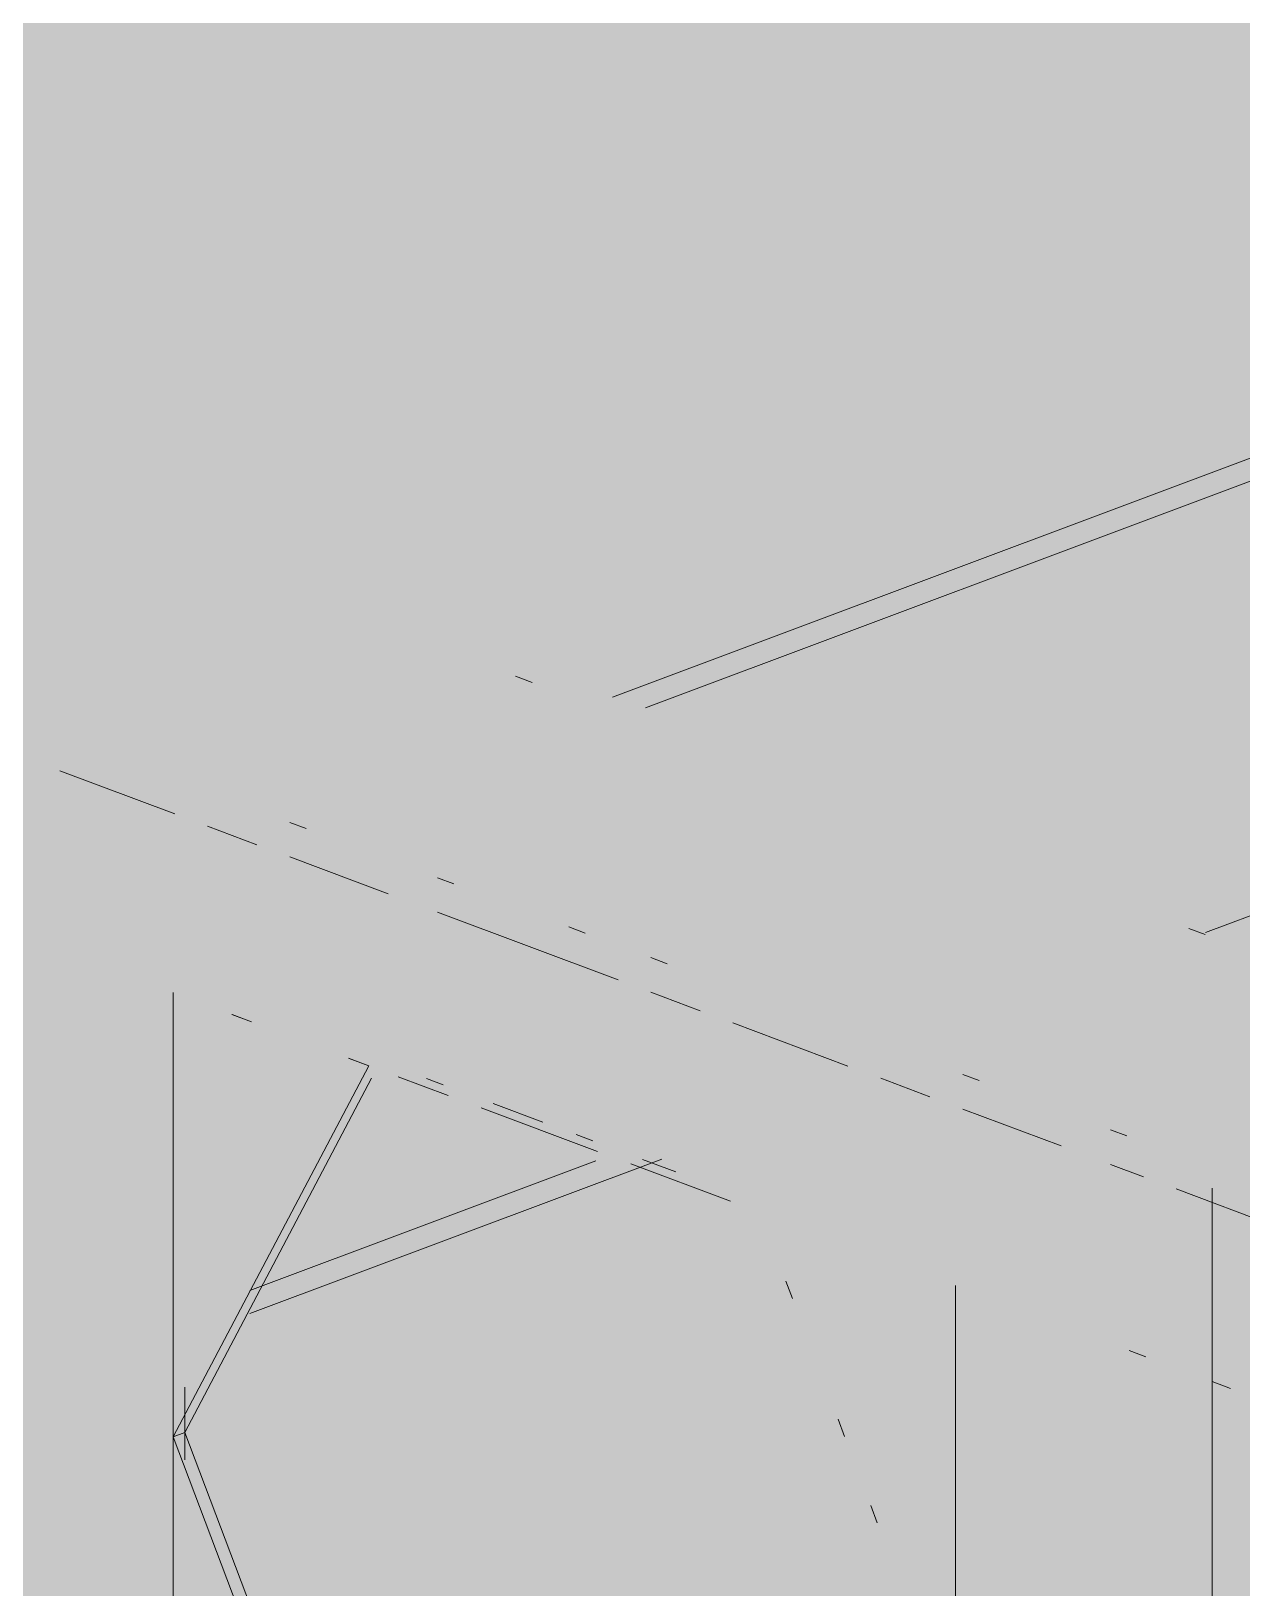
# Paper-space layout '03 3D Building and Roof' of a CAD drawing. Header units: millimetres. Extents: x 5 to 415, y 5 to 292.
# Drawn here: x 173.96 to 178.55, y 95.86 to 101.76 of the extents above; entities that cross this region are included whole.
import ezdxf

# ---------------------------------------------------------------- set-up
doc = ezdxf.new("R2010")
doc.units = ezdxf.units.MM
doc.layers.add('EXISTING', color=7, linetype='Continuous')
doc.layers.add('IMAGES', color=7, linetype='Continuous')

# ---------------------------------------------------------------- blocks, each defined once
blk = doc.blocks.new('SHEET_03')
at = {"layer": 'EXISTING', "color": 250, "lineweight": 9}
for p, q in [((176.29, 99.197), (184.1522, 102.1422)), ((176.1652, 99.2377), (183.9026, 102.1361)), ((178.4115, 98.3456), (186.2737, 101.2908)), ((175.8608, 99.2932), (175.7986, 99.3165)), ((174.5077, 98.795), (174.0725, 98.958)), ((174.8186, 98.6785), (174.6321, 98.7484)), ((174.943, 98.7631), (175.0052, 98.7398)), ((175.3161, 98.4922), (174.943, 98.632)), ((175.5026, 98.5534), (175.5648, 98.5301)), ((176.1865, 98.1661), (175.5026, 98.4223)), ((176, 98.3671), (176.0622, 98.3438)), ((178.4101, 98.3382), (178.3479, 98.3615)), ((176.3109, 98.2506), (176.3731, 98.2273)), ((174.502, 94.7517), (174.502, 98.1184)), ((174.502, 98.1184), (174.502, 96.4351)), ((176.4974, 98.0496), (176.3109, 98.1195)), ((174.7983, 98.0075), (174.7242, 98.0352)), ((174.7252, 98.0349), (174.7881, 98.0113)), ((177.057, 97.84), (176.6218, 98.0031)), ((174.502, 96.4351), (175.2427, 97.841)), ((175.1655, 97.8699), (175.2284, 97.8463)), ((175.2427, 97.841), (175.1686, 97.8687)), ((175.2534, 97.7937), (174.5464, 96.4517)), ((175.3542, 97.7992), (175.543, 97.7285)), ((175.5245, 97.7687), (175.4616, 97.7923)), ((177.3679, 97.7236), (177.1814, 97.7934)), ((177.4923, 97.8081), (177.5545, 97.7848)), ((175.6688, 97.6814), (176.1091, 97.5164)), ((175.9019, 97.6273), (175.7132, 97.698)), ((177.8653, 97.5372), (177.4923, 97.677)), ((176.0907, 97.5566), (176.0278, 97.5802)), ((178.0519, 97.5985), (178.1141, 97.5752)), ((174.7925, 96.9025), (176.3524, 97.4868)), ((176.4052, 97.4388), (176.2794, 97.4859)), ((174.7925, 96.9899), (176.1028, 97.4808)), ((176.235, 97.4693), (176.6124, 97.3279)), ((178.1762, 97.4208), (178.0519, 97.4673)), ((178.7358, 97.2111), (178.3006, 97.3742)), ((178.4368, 97.3772), (178.4368, 96.6445)), ((176.8227, 97.0246), (176.8474, 96.9593)), ((177.4646, 97.0086), (177.4646, 96.3902)), ((177.4646, 96.9385), (177.4646, 97.0086)), ((177.4646, 96.7281), (177.4646, 96.7982)), ((178.1222, 96.7623), (178.1851, 96.7387)), ((174.5464, 96.6235), (174.5464, 96.3487)), ((178.5062, 96.6184), (178.4368, 96.6445)), ((178.4368, 96.6445), (178.4368, 93.2777)), ((174.5464, 96.4517), (174.5464, 96.592)), ((177.4646, 95.3252), (177.4646, 96.5878)), ((177.0202, 96.5017), (177.0449, 96.4364)), ((174.502, 96.4351), (174.5464, 96.4517)), ((174.502, 96.4351), (174.502, 94.7517)), ((175.2427, 94.4742), (174.502, 96.4351)), ((174.5464, 96.3816), (174.5464, 96.4517)), ((174.5464, 96.4517), (175.2624, 94.5562)), ((177.4646, 96.2528), (177.4646, 96.1841)), ((177.1437, 96.1749), (177.1684, 96.1096)), ((177.4646, 96.0467), (177.4646, 95.978))]:
    blk.add_line(p, q, dxfattribs=at)
at = {"layer": 'IMAGES', "color": 7}
for points in [[(170.038, 101.7143), (179.9771, 101.7143), (170.038, 101.8857), (179.9771, 101.8857)], [(170.3808, 101.5429), (179.6344, 101.5429), (170.3808, 101.7143), (179.6344, 101.7143)], [(170.8949, 101.3714), (179.1203, 101.3714), (170.8949, 101.5429), (179.1203, 101.5429)], [(171.4089, 101.2), (178.6062, 101.2), (171.4089, 101.3714), (178.6062, 101.3714)], [(171.7517, 101.0286), (178.2635, 101.0286), (171.7517, 101.2), (178.2635, 101.2)], [(178.2635, 101.0286), (178.6062, 101.0286), (178.2635, 101.2), (178.6062, 101.2)], [(172.2658, 100.8571), (177.7494, 100.8571), (172.2658, 101.0286), (177.7494, 101.0286)], [(177.7494, 100.8571), (178.2635, 100.8571), (177.7494, 101.0286), (178.2635, 101.0286)], [(178.2635, 100.8571), (178.6062, 100.8571), (178.2635, 101.0286), (178.6062, 101.0286)], [(172.7798, 100.6857), (177.2353, 100.6857), (172.7798, 100.8571), (177.2353, 100.8571)], [(177.2353, 100.6857), (177.4066, 100.6857), (177.2353, 100.8571), (177.4066, 100.8571)], [(177.4066, 100.6857), (177.7494, 100.6857), (177.4066, 100.8571), (177.7494, 100.8571)], [(177.7494, 100.6857), (178.0921, 100.6857), (177.7494, 100.8571), (178.0921, 100.8571)], [(178.0921, 100.6857), (178.2635, 100.6857), (178.0921, 100.8571), (178.2635, 100.8571)], [(178.2635, 100.6857), (178.4348, 100.6857), (178.2635, 100.8571), (178.4348, 100.8571)], [(178.4348, 100.6857), (178.6062, 100.6857), (178.4348, 100.8571), (178.6062, 100.8571)], [(173.1226, 100.5143), (176.8926, 100.5143), (173.1226, 100.6857), (176.8926, 100.6857)], [(176.8926, 100.5143), (177.2353, 100.5143), (176.8926, 100.6857), (177.2353, 100.6857)], [(177.2353, 100.5143), (177.4066, 100.5143), (177.2353, 100.6857), (177.4066, 100.6857)], [(177.4066, 100.5143), (177.578, 100.5143), (177.4066, 100.6857), (177.578, 100.6857)], [(177.578, 100.5143), (177.7494, 100.5143), (177.578, 100.6857), (177.7494, 100.6857)], [(177.7494, 100.5143), (177.9207, 100.5143), (177.7494, 100.6857), (177.9207, 100.6857)], [(177.9207, 100.5143), (178.0921, 100.5143), (177.9207, 100.6857), (178.0921, 100.6857)], [(178.0921, 100.5143), (178.2635, 100.5143), (178.0921, 100.6857), (178.2635, 100.6857)], [(178.2635, 100.5143), (179.1203, 100.5143), (178.2635, 100.6857), (179.1203, 100.6857)], [(173.6367, 100.3429), (176.3785, 100.3429), (173.6367, 100.5143), (176.3785, 100.5143)], [(176.3785, 100.3429), (176.5498, 100.3429), (176.3785, 100.5143), (176.5498, 100.5143)], [(176.5498, 100.3429), (176.8926, 100.3429), (176.5498, 100.5143), (176.8926, 100.5143)], [(176.8926, 100.3429), (177.0639, 100.3429), (176.8926, 100.5143), (177.0639, 100.5143)], [(177.0639, 100.3429), (177.2353, 100.3429), (177.0639, 100.5143), (177.2353, 100.5143)], [(177.2353, 100.3429), (177.4066, 100.3429), (177.2353, 100.5143), (177.4066, 100.5143)], [(177.4066, 100.3429), (177.578, 100.3429), (177.4066, 100.5143), (177.578, 100.5143)], [(177.578, 100.3429), (177.7494, 100.3429), (177.578, 100.5143), (177.7494, 100.5143)], [(177.7494, 100.3429), (178.6062, 100.3429), (177.7494, 100.5143), (178.6062, 100.5143)], [(173.6367, 100.1714), (173.9794, 100.1714), (173.6367, 100.3429), (173.9794, 100.3429)], [(173.9794, 100.1714), (176.0357, 100.1714), (173.9794, 100.3429), (176.0357, 100.3429)], [(176.0357, 100.1714), (176.3785, 100.1714), (176.0357, 100.3429), (176.3785, 100.3429)], [(176.3785, 100.1714), (176.5498, 100.1714), (176.3785, 100.3429), (176.5498, 100.3429)], [(176.5498, 100.1714), (176.7212, 100.1714), (176.5498, 100.3429), (176.7212, 100.3429)], [(176.7212, 100.1714), (176.8926, 100.1714), (176.7212, 100.3429), (176.8926, 100.3429)], [(176.8926, 100.1714), (177.0639, 100.1714), (176.8926, 100.3429), (177.0639, 100.3429)], [(177.0639, 100.1714), (177.2353, 100.1714), (177.0639, 100.3429), (177.2353, 100.3429)], [(177.2353, 100.1714), (177.4066, 100.1714), (177.2353, 100.3429), (177.4066, 100.3429)], [(177.4066, 100.1714), (178.2635, 100.1714), (177.4066, 100.3429), (178.2635, 100.3429)], [(178.2635, 100.1714), (178.4348, 100.1714), (178.2635, 100.3429), (178.4348, 100.3429)], [(178.4348, 100.1714), (178.6062, 100.1714), (178.4348, 100.3429), (178.6062, 100.3429)], [(173.808, 100), (173.9794, 100), (173.808, 100.1714), (173.9794, 100.1714)], [(173.9794, 100), (174.4935, 100), (173.9794, 100.1714), (174.4935, 100.1714)], [(174.4935, 100), (175.5217, 100), (174.4935, 100.1714), (175.5217, 100.1714)], [(175.5217, 100), (176.0357, 100), (175.5217, 100.1714), (176.0357, 100.1714)], [(176.0357, 100), (176.3785, 100), (176.0357, 100.1714), (176.3785, 100.1714)], [(176.3785, 100), (176.5498, 100), (176.3785, 100.1714), (176.5498, 100.1714)], [(176.5498, 100), (176.7212, 100), (176.5498, 100.1714), (176.7212, 100.1714)], [(176.7212, 100), (176.8926, 100), (176.7212, 100.1714), (176.8926, 100.1714)], [(176.8926, 100), (177.0639, 100), (176.8926, 100.1714), (177.0639, 100.1714)], [(177.0639, 100), (177.7494, 100), (177.0639, 100.1714), (177.7494, 100.1714)], [(177.7494, 100), (178.2635, 100), (177.7494, 100.1714), (178.2635, 100.1714)], [(178.2635, 100), (178.4348, 100), (178.2635, 100.1714), (178.4348, 100.1714)], [(178.4348, 100), (178.6062, 100), (178.4348, 100.1714), (178.6062, 100.1714)], [(173.808, 99.8286), (173.9794, 99.8286), (173.808, 100), (173.9794, 100)], [(173.9794, 99.8286), (174.1508, 99.8286), (173.9794, 100), (174.1508, 100)], [(174.1508, 99.8286), (174.3221, 99.8286), (174.1508, 100), (174.3221, 100)], [(174.3221, 99.8286), (174.4935, 99.8286), (174.3221, 100), (174.4935, 100)], [(174.4935, 99.8286), (174.8362, 99.8286), (174.4935, 100), (174.8362, 100)], [(174.8362, 99.8286), (175.1789, 99.8286), (174.8362, 100), (175.1789, 100)], [(175.1789, 99.8286), (175.5217, 99.8286), (175.1789, 100), (175.5217, 100)], [(175.5217, 99.8286), (175.693, 99.8286), (175.5217, 100), (175.693, 100)], [(175.693, 99.8286), (176.0357, 99.8286), (175.693, 100), (176.0357, 100)], [(176.0357, 99.8286), (176.3785, 99.8286), (176.0357, 100), (176.3785, 100)], [(176.3785, 99.8286), (176.5498, 99.8286), (176.3785, 100), (176.5498, 100)], [(176.5498, 99.8286), (177.4066, 99.8286), (176.5498, 100), (177.4066, 100)], [(177.4066, 99.8286), (177.578, 99.8286), (177.4066, 100), (177.578, 100)], [(177.578, 99.8286), (177.7494, 99.8286), (177.578, 100), (177.7494, 100)], [(177.7494, 99.8286), (177.9207, 99.8286), (177.7494, 100), (177.9207, 100)], [(177.9207, 99.8286), (178.0921, 99.8286), (177.9207, 100), (178.0921, 100)], [(178.0921, 99.8286), (178.2635, 99.8286), (178.0921, 100), (178.2635, 100)], [(178.2635, 99.8286), (178.4348, 99.8286), (178.2635, 100), (178.4348, 100)], [(178.4348, 99.8286), (178.6062, 99.8286), (178.4348, 100), (178.6062, 100)], [(173.808, 99.6571), (174.1508, 99.6571), (173.808, 99.8286), (174.1508, 99.8286)], [(174.1508, 99.6571), (174.3221, 99.6571), (174.1508, 99.8286), (174.3221, 99.8286)], [(174.3221, 99.6571), (174.4935, 99.6571), (174.3221, 99.8286), (174.4935, 99.8286)], [(174.4935, 99.6571), (174.6648, 99.6571), (174.4935, 99.8286), (174.6648, 99.8286)], [(174.6648, 99.6571), (174.8362, 99.6571), (174.6648, 99.8286), (174.8362, 99.8286)], [(174.8362, 99.6571), (175.0076, 99.6571), (174.8362, 99.8286), (175.0076, 99.8286)], [(175.0076, 99.6571), (175.1789, 99.6571), (175.0076, 99.8286), (175.1789, 99.8286)], [(175.1789, 99.6571), (175.3503, 99.6571), (175.1789, 99.8286), (175.3503, 99.8286)], [(175.3503, 99.6571), (175.5217, 99.6571), (175.3503, 99.8286), (175.5217, 99.8286)], [(175.5217, 99.6571), (175.693, 99.6571), (175.5217, 99.8286), (175.693, 99.8286)], [(175.693, 99.6571), (175.8644, 99.6571), (175.693, 99.8286), (175.8644, 99.8286)], [(175.8644, 99.4857), (176.0357, 99.4857), (175.8644, 99.8286), (176.0357, 99.8286)], [(176.0357, 99.6571), (176.8926, 99.6571), (176.0357, 99.8286), (176.8926, 99.8286)], [(176.8926, 99.6571), (177.0639, 99.6571), (176.8926, 99.8286), (177.0639, 99.8286)], [(177.0639, 99.6571), (177.2353, 99.6571), (177.0639, 99.8286), (177.2353, 99.8286)], [(177.2353, 99.6571), (177.4066, 99.6571), (177.2353, 99.8286), (177.4066, 99.8286)], [(177.4066, 99.6571), (177.7494, 99.6571), (177.4066, 99.8286), (177.7494, 99.8286)], [(177.7494, 99.6571), (177.9207, 99.6571), (177.7494, 99.8286), (177.9207, 99.8286)], [(177.9207, 99.6571), (178.0921, 99.6571), (177.9207, 99.8286), (178.0921, 99.8286)], [(178.0921, 99.6571), (178.2635, 99.6571), (178.0921, 99.8286), (178.2635, 99.8286)], [(178.2635, 99.6571), (178.4348, 99.6571), (178.2635, 99.8286), (178.4348, 99.8286)], [(178.4348, 99.6571), (178.9489, 99.6571), (178.4348, 99.8286), (178.9489, 99.8286)], [(173.6367, 99.4857), (174.4935, 99.4857), (173.6367, 99.6571), (174.4935, 99.6571)], [(174.4935, 99.4857), (174.6648, 99.4857), (174.4935, 99.6571), (174.6648, 99.6571)], [(174.6648, 99.4857), (174.8362, 99.4857), (174.6648, 99.6571), (174.8362, 99.6571)], [(174.8362, 99.4857), (175.0076, 99.4857), (174.8362, 99.6571), (175.0076, 99.6571)], [(175.0076, 99.4857), (175.1789, 99.4857), (175.0076, 99.6571), (175.1789, 99.6571)], [(175.1789, 99.4857), (175.3503, 99.4857), (175.1789, 99.6571), (175.3503, 99.6571)], [(175.3503, 99.4857), (175.5217, 99.4857), (175.3503, 99.6571), (175.5217, 99.6571)], [(175.5217, 99.3143), (175.693, 99.3143), (175.5217, 99.6571), (175.693, 99.6571)], [(175.693, 99.3143), (175.8644, 99.3143), (175.693, 99.6571), (175.8644, 99.6571)], [(176.0357, 99.4857), (176.3785, 99.4857), (176.0357, 99.6571), (176.3785, 99.6571)], [(176.3785, 99.4857), (176.8926, 99.4857), (176.3785, 99.6571), (176.8926, 99.6571)], [(176.8926, 99.4857), (177.0639, 99.4857), (176.8926, 99.6571), (177.0639, 99.6571)], [(177.0639, 99.4857), (177.2353, 99.4857), (177.0639, 99.6571), (177.2353, 99.6571)], [(177.2353, 99.4857), (177.4066, 99.4857), (177.2353, 99.6571), (177.4066, 99.6571)], [(177.4066, 99.4857), (177.578, 99.4857), (177.4066, 99.6571), (177.578, 99.6571)], [(177.578, 99.4857), (177.7494, 99.4857), (177.578, 99.6571), (177.7494, 99.6571)], [(177.7494, 99.4857), (177.9207, 99.4857), (177.7494, 99.6571), (177.9207, 99.6571)], [(177.9207, 99.4857), (178.2635, 99.4857), (177.9207, 99.6571), (178.2635, 99.6571)], [(178.2635, 99.4857), (180.1485, 99.4857), (178.2635, 99.6571), (180.1485, 99.6571)], [(173.808, 99.3143), (174.8362, 99.3143), (173.808, 99.4857), (174.8362, 99.4857)], [(174.8362, 99.3143), (175.0076, 99.3143), (174.8362, 99.4857), (175.0076, 99.4857)], [(175.0076, 99.3143), (175.1789, 99.3143), (175.0076, 99.4857), (175.1789, 99.4857)], [(175.1789, 99.3143), (175.5217, 99.3143), (175.1789, 99.4857), (175.5217, 99.4857)], [(175.8644, 99.3143), (176.0357, 99.3143), (175.8644, 99.4857), (176.0357, 99.4857)], [(176.0357, 99.3143), (176.2071, 99.3143), (176.0357, 99.4857), (176.2071, 99.4857)], [(176.2071, 99.3143), (176.3785, 99.3143), (176.2071, 99.4857), (176.3785, 99.4857)], [(176.3785, 99.3143), (176.5498, 99.3143), (176.3785, 99.4857), (176.5498, 99.4857)], [(176.5498, 99.3143), (176.7212, 99.3143), (176.5498, 99.4857), (176.7212, 99.4857)], [(176.7212, 99.3143), (177.2353, 99.3143), (176.7212, 99.4857), (177.2353, 99.4857)], [(177.2353, 99.3143), (177.4066, 99.3143), (177.2353, 99.4857), (177.4066, 99.4857)], [(177.4066, 99.3143), (177.578, 99.3143), (177.4066, 99.4857), (177.578, 99.4857)], [(177.578, 99.3143), (177.7494, 99.3143), (177.578, 99.4857), (177.7494, 99.4857)], [(177.7494, 99.3143), (179.463, 99.3143), (177.7494, 99.4857), (179.463, 99.4857)], [(173.808, 99.1429), (173.9794, 99.1429), (173.808, 99.3143), (173.9794, 99.3143)], [(173.9794, 99.1429), (174.4935, 99.1429), (173.9794, 99.3143), (174.4935, 99.3143)], [(174.4935, 99.1429), (175.3503, 99.1429), (174.4935, 99.3143), (175.3503, 99.3143)], [(175.3503, 99.1429), (175.5217, 99.1429), (175.3503, 99.3143), (175.5217, 99.3143)], [(175.5217, 99.1429), (175.693, 99.1429), (175.5217, 99.3143), (175.693, 99.3143)], [(175.693, 99.1429), (175.8644, 99.1429), (175.693, 99.3143), (175.8644, 99.3143)], [(175.8644, 99.1429), (176.0357, 99.1429), (175.8644, 99.3143), (176.0357, 99.3143)], [(176.0357, 99.1429), (176.2071, 99.1429), (176.0357, 99.3143), (176.2071, 99.3143)], [(176.2071, 99.1429), (176.3785, 99.1429), (176.2071, 99.3143), (176.3785, 99.3143)], [(176.3785, 99.1429), (176.5498, 99.1429), (176.3785, 99.3143), (176.5498, 99.3143)], [(176.5498, 99.1429), (176.7212, 99.1429), (176.5498, 99.3143), (176.7212, 99.3143)], [(176.7212, 99.1429), (176.8926, 99.1429), (176.7212, 99.3143), (176.8926, 99.3143)], [(176.8926, 99.1429), (177.0639, 99.1429), (176.8926, 99.3143), (177.0639, 99.3143)], [(177.0639, 99.1429), (177.4066, 99.1429), (177.0639, 99.3143), (177.4066, 99.3143)], [(177.4066, 99.1429), (178.9489, 99.1429), (177.4066, 99.3143), (178.9489, 99.3143)], [(173.4653, 98.9714), (173.9794, 98.9714), (173.4653, 99.1429), (173.9794, 99.1429)], [(173.9794, 98.9714), (174.1508, 98.9714), (173.9794, 99.1429), (174.1508, 99.1429)], [(174.1508, 98.9714), (174.4935, 98.9714), (174.1508, 99.1429), (174.4935, 99.1429)], [(174.4935, 98.9714), (175.0076, 98.9714), (174.4935, 99.1429), (175.0076, 99.1429)], [(175.0076, 98.9714), (175.8644, 98.9714), (175.0076, 99.1429), (175.8644, 99.1429)], [(175.8644, 98.9714), (176.0357, 98.9714), (175.8644, 99.1429), (176.0357, 99.1429)], [(176.0357, 98.9714), (176.2071, 98.9714), (176.0357, 99.1429), (176.2071, 99.1429)], [(176.2071, 98.9714), (176.3785, 98.9714), (176.2071, 99.1429), (176.3785, 99.1429)], [(176.3785, 98.9714), (176.5498, 98.9714), (176.3785, 99.1429), (176.5498, 99.1429)], [(176.5498, 98.9714), (176.8926, 98.9714), (176.5498, 99.1429), (176.8926, 99.1429)], [(176.8926, 98.9714), (177.0639, 98.9714), (176.8926, 99.1429), (177.0639, 99.1429)], [(177.0639, 98.9714), (178.9489, 98.9714), (177.0639, 99.1429), (178.9489, 99.1429)], [(173.808, 98.8), (173.9794, 98.8), (173.808, 98.9714), (173.9794, 98.9714)], [(173.9794, 98.8), (174.1508, 98.8), (173.9794, 98.9714), (174.1508, 98.9714)], [(174.1508, 98.8), (174.3221, 98.8), (174.1508, 98.9714), (174.3221, 98.9714)], [(174.3221, 98.8), (174.4935, 98.8), (174.3221, 98.9714), (174.4935, 98.9714)], [(174.4935, 98.6286), (174.6648, 98.6286), (174.4935, 98.9714), (174.6648, 98.9714)], [(174.6648, 98.8), (175.0076, 98.8), (174.6648, 98.9714), (175.0076, 98.9714)], [(175.0076, 98.8), (175.1789, 98.8), (175.0076, 98.9714), (175.1789, 98.9714)], [(175.1789, 98.8), (176.2071, 98.8), (175.1789, 98.9714), (176.2071, 98.9714)], [(176.2071, 98.8), (176.3785, 98.8), (176.2071, 98.9714), (176.3785, 98.9714)], [(176.3785, 98.8), (176.5498, 98.8), (176.3785, 98.9714), (176.5498, 98.9714)], [(176.5498, 98.8), (176.7212, 98.8), (176.5498, 98.9714), (176.7212, 98.9714)], [(176.7212, 98.8), (176.8926, 98.8), (176.7212, 98.9714), (176.8926, 98.9714)], [(176.8926, 98.8), (177.0639, 98.8), (176.8926, 98.9714), (177.0639, 98.9714)], [(177.0639, 98.8), (177.2353, 98.8), (177.0639, 98.9714), (177.2353, 98.9714)], [(177.2353, 98.8), (177.4066, 98.8), (177.2353, 98.9714), (177.4066, 98.9714)], [(177.4066, 98.8), (177.578, 98.8), (177.4066, 98.9714), (177.578, 98.9714)], [(177.578, 98.8), (177.7494, 98.8), (177.578, 98.9714), (177.7494, 98.9714)], [(177.7494, 98.8), (178.0921, 98.8), (177.7494, 98.9714), (178.0921, 98.9714)], [(178.0921, 98.8), (178.2635, 98.8), (178.0921, 98.9714), (178.2635, 98.9714)], [(178.2635, 98.8), (178.4348, 98.8), (178.2635, 98.9714), (178.4348, 98.9714)], [(178.4348, 98.8), (178.6062, 98.8), (178.4348, 98.9714), (178.6062, 98.9714)], [(173.808, 98.4571), (173.9794, 98.4571), (173.808, 98.8), (173.9794, 98.8)], [(173.9794, 98.6286), (174.3221, 98.6286), (173.9794, 98.8), (174.3221, 98.8)], [(174.3221, 98.6286), (174.4935, 98.6286), (174.3221, 98.8), (174.4935, 98.8)], [(174.6648, 98.6286), (174.8362, 98.6286), (174.6648, 98.8), (174.8362, 98.8)], [(174.8362, 98.6286), (175.0076, 98.6286), (174.8362, 98.8), (175.0076, 98.8)], [(175.0076, 98.6286), (175.1789, 98.6286), (175.0076, 98.8), (175.1789, 98.8)], [(175.1789, 98.6286), (175.3503, 98.6286), (175.1789, 98.8), (175.3503, 98.8)], [(175.3503, 98.6286), (175.693, 98.6286), (175.3503, 98.8), (175.693, 98.8)], [(175.693, 98.6286), (176.7212, 98.6286), (175.693, 98.8), (176.7212, 98.8)], [(176.7212, 98.6286), (176.8926, 98.6286), (176.7212, 98.8), (176.8926, 98.8)], [(176.8926, 98.6286), (177.4066, 98.6286), (176.8926, 98.8), (177.4066, 98.8)], [(177.4066, 98.6286), (177.578, 98.6286), (177.4066, 98.8), (177.578, 98.8)], [(177.578, 98.6286), (177.7494, 98.6286), (177.578, 98.8), (177.7494, 98.8)], [(177.7494, 98.6286), (178.0921, 98.6286), (177.7494, 98.8), (178.0921, 98.8)], [(178.0921, 98.6286), (178.2635, 98.6286), (178.0921, 98.8), (178.2635, 98.8)], [(178.2635, 98.6286), (178.4348, 98.6286), (178.2635, 98.8), (178.4348, 98.8)], [(178.4348, 98.6286), (178.7776, 98.6286), (178.4348, 98.8), (178.7776, 98.8)], [(173.9794, 98.4571), (174.1508, 98.4571), (173.9794, 98.6286), (174.1508, 98.6286)], [(174.1508, 98.4571), (174.3221, 98.4571), (174.1508, 98.6286), (174.3221, 98.6286)], [(174.3221, 98.2857), (174.4935, 98.2857), (174.3221, 98.6286), (174.4935, 98.6286)], [(174.4935, 98.4571), (174.6648, 98.4571), (174.4935, 98.6286), (174.6648, 98.6286)], [(174.6648, 98.4571), (174.8362, 98.4571), (174.6648, 98.6286), (174.8362, 98.6286)], [(174.8362, 98.4571), (175.0076, 98.4571), (174.8362, 98.6286), (175.0076, 98.6286)], [(175.0076, 98.4571), (175.1789, 98.4571), (175.0076, 98.6286), (175.1789, 98.6286)], [(175.1789, 98.4571), (175.3503, 98.4571), (175.1789, 98.6286), (175.3503, 98.6286)], [(175.3503, 98.4571), (175.5217, 98.4571), (175.3503, 98.6286), (175.5217, 98.6286)], [(175.5217, 98.4571), (175.693, 98.4571), (175.5217, 98.6286), (175.693, 98.6286)], [(175.693, 98.4571), (175.8644, 98.4571), (175.693, 98.6286), (175.8644, 98.6286)], [(175.8644, 98.4571), (176.0357, 98.4571), (175.8644, 98.6286), (176.0357, 98.6286)], [(176.0357, 98.4571), (176.2071, 98.4571), (176.0357, 98.6286), (176.2071, 98.6286)], [(176.2071, 98.4571), (177.578, 98.4571), (176.2071, 98.6286), (177.578, 98.6286)], [(177.578, 98.4571), (177.7494, 98.4571), (177.578, 98.6286), (177.7494, 98.6286)], [(177.7494, 98.2857), (178.0921, 98.2857), (177.7494, 98.6286), (178.0921, 98.6286)], [(178.0921, 98.4571), (178.2635, 98.4571), (178.0921, 98.6286), (178.2635, 98.6286)], [(178.2635, 98.4571), (178.4348, 98.4571), (178.2635, 98.6286), (178.4348, 98.6286)], [(178.4348, 98.4571), (178.6062, 98.4571), (178.4348, 98.6286), (178.6062, 98.6286)], [(173.808, 98.2857), (173.9794, 98.2857), (173.808, 98.4571), (173.9794, 98.4571)], [(173.9794, 98.2857), (174.1508, 98.2857), (173.9794, 98.4571), (174.1508, 98.4571)], [(174.1508, 98.2857), (174.3221, 98.2857), (174.1508, 98.4571), (174.3221, 98.4571)], [(174.4935, 98.2857), (174.6648, 98.2857), (174.4935, 98.4571), (174.6648, 98.4571)], [(174.6648, 98.2857), (175.0076, 98.2857), (174.6648, 98.4571), (175.0076, 98.4571)], [(175.0076, 98.2857), (175.1789, 98.2857), (175.0076, 98.4571), (175.1789, 98.4571)], [(175.1789, 98.2857), (175.3503, 98.2857), (175.1789, 98.4571), (175.3503, 98.4571)], [(175.3503, 98.2857), (175.5217, 98.2857), (175.3503, 98.4571), (175.5217, 98.4571)], [(175.5217, 98.2857), (175.693, 98.2857), (175.5217, 98.4571), (175.693, 98.4571)], [(175.693, 98.1143), (175.8644, 98.1143), (175.693, 98.4571), (175.8644, 98.4571)], [(175.8644, 98.2857), (176.0357, 98.2857), (175.8644, 98.4571), (176.0357, 98.4571)], [(176.0357, 98.2857), (176.2071, 98.2857), (176.0357, 98.4571), (176.2071, 98.4571)], [(176.2071, 98.2857), (176.3785, 98.2857), (176.2071, 98.4571), (176.3785, 98.4571)], [(176.3785, 98.2857), (176.5498, 98.2857), (176.3785, 98.4571), (176.5498, 98.4571)], [(176.5498, 98.2857), (176.7212, 98.2857), (176.5498, 98.4571), (176.7212, 98.4571)], [(176.7212, 98.2857), (177.578, 98.2857), (176.7212, 98.4571), (177.578, 98.4571)], [(177.578, 98.2857), (177.7494, 98.2857), (177.578, 98.4571), (177.7494, 98.4571)], [(178.0921, 98.2857), (178.2635, 98.2857), (178.0921, 98.4571), (178.2635, 98.4571)], [(178.2635, 98.2857), (178.4348, 98.2857), (178.2635, 98.4571), (178.4348, 98.4571)], [(178.4348, 98.2857), (178.7776, 98.2857), (178.4348, 98.4571), (178.7776, 98.4571)], [(173.808, 98.1143), (173.9794, 98.1143), (173.808, 98.2857), (173.9794, 98.2857)], [(173.9794, 98.1143), (174.1508, 98.1143), (173.9794, 98.2857), (174.1508, 98.2857)], [(174.1508, 98.1143), (174.3221, 98.1143), (174.1508, 98.2857), (174.3221, 98.2857)], [(174.3221, 97.9429), (174.4935, 97.9429), (174.3221, 98.2857), (174.4935, 98.2857)], [(174.4935, 98.1143), (174.6648, 98.1143), (174.4935, 98.2857), (174.6648, 98.2857)], [(174.6648, 98.1143), (175.1789, 98.1143), (174.6648, 98.2857), (175.1789, 98.2857)], [(175.1789, 97.9429), (175.3503, 97.9429), (175.1789, 98.2857), (175.3503, 98.2857)], [(175.3503, 98.1143), (175.5217, 98.1143), (175.3503, 98.2857), (175.5217, 98.2857)], [(175.5217, 98.1143), (175.693, 98.1143), (175.5217, 98.2857), (175.693, 98.2857)], [(175.8644, 98.1143), (176.3785, 98.1143), (175.8644, 98.2857), (176.3785, 98.2857)], [(176.3785, 98.1143), (176.5498, 98.1143), (176.3785, 98.2857), (176.5498, 98.2857)], [(176.5498, 98.1143), (176.7212, 98.1143), (176.5498, 98.2857), (176.7212, 98.2857)], [(176.7212, 98.1143), (176.8926, 98.1143), (176.7212, 98.2857), (176.8926, 98.2857)], [(176.8926, 98.1143), (177.0639, 98.1143), (176.8926, 98.2857), (177.0639, 98.2857)], [(177.0639, 98.1143), (178.4348, 98.1143), (177.0639, 98.2857), (178.4348, 98.2857)], [(178.4348, 98.1143), (178.6062, 98.1143), (178.4348, 98.2857), (178.6062, 98.2857)], [(173.808, 97.9429), (173.9794, 97.9429), (173.808, 98.1143), (173.9794, 98.1143)], [(173.9794, 97.9429), (174.1508, 97.9429), (173.9794, 98.1143), (174.1508, 98.1143)], [(174.1508, 97.9429), (174.3221, 97.9429), (174.1508, 98.1143), (174.3221, 98.1143)], [(174.4935, 97.9429), (174.6648, 97.9429), (174.4935, 98.1143), (174.6648, 98.1143)], [(174.6648, 97.9429), (174.8362, 97.9429), (174.6648, 98.1143), (174.8362, 98.1143)], [(174.8362, 97.9429), (175.0076, 97.9429), (174.8362, 98.1143), (175.0076, 98.1143)], [(175.0076, 97.9429), (175.1789, 97.9429), (175.0076, 98.1143), (175.1789, 98.1143)], [(175.3503, 97.9429), (175.5217, 97.9429), (175.3503, 98.1143), (175.5217, 98.1143)], [(175.5217, 97.9429), (175.693, 97.9429), (175.5217, 98.1143), (175.693, 98.1143)], [(175.693, 97.9429), (176.0357, 97.9429), (175.693, 98.1143), (176.0357, 98.1143)], [(176.0357, 97.9429), (176.2071, 97.9429), (176.0357, 98.1143), (176.2071, 98.1143)], [(176.2071, 97.9429), (176.3785, 97.9429), (176.2071, 98.1143), (176.3785, 98.1143)], [(176.3785, 97.9429), (176.5498, 97.9429), (176.3785, 98.1143), (176.5498, 98.1143)], [(176.5498, 97.9429), (176.7212, 97.9429), (176.5498, 98.1143), (176.7212, 98.1143)], [(176.7212, 97.9429), (177.0639, 97.9429), (176.7212, 98.1143), (177.0639, 98.1143)], [(177.0639, 97.9429), (177.2353, 97.9429), (177.0639, 98.1143), (177.2353, 98.1143)], [(177.2353, 97.9429), (177.4066, 97.9429), (177.2353, 98.1143), (177.4066, 98.1143)], [(177.4066, 97.9429), (177.578, 97.9429), (177.4066, 98.1143), (177.578, 98.1143)], [(177.578, 97.9429), (178.6062, 97.9429), (177.578, 98.1143), (178.6062, 98.1143)], [(173.808, 95.2), (174.1508, 95.2), (173.808, 97.9429), (174.1508, 97.9429)], [(174.1508, 97.7714), (174.3221, 97.7714), (174.1508, 97.9429), (174.3221, 97.9429)], [(174.3221, 97.7714), (174.4935, 97.7714), (174.3221, 97.9429), (174.4935, 97.9429)], [(174.4935, 96.9143), (174.6648, 96.9143), (174.4935, 97.9429), (174.6648, 97.9429)], [(174.6648, 97.7714), (174.8362, 97.7714), (174.6648, 97.9429), (174.8362, 97.9429)], [(174.8362, 97.7714), (175.0076, 97.7714), (174.8362, 97.9429), (175.0076, 97.9429)], [(175.0076, 97.7714), (175.3503, 97.7714), (175.0076, 97.9429), (175.3503, 97.9429)], [(175.3503, 97.7714), (175.5217, 97.7714), (175.3503, 97.9429), (175.5217, 97.9429)], [(175.5217, 97.7714), (175.693, 97.7714), (175.5217, 97.9429), (175.693, 97.9429)], [(175.693, 97.7714), (175.8644, 97.7714), (175.693, 97.9429), (175.8644, 97.9429)], [(175.8644, 97.7714), (176.0357, 97.7714), (175.8644, 97.9429), (176.0357, 97.9429)], [(176.0357, 97.6), (176.2071, 97.6), (176.0357, 97.9429), (176.2071, 97.9429)], [(176.2071, 97.7714), (176.3785, 97.7714), (176.2071, 97.9429), (176.3785, 97.9429)], [(176.3785, 97.7714), (176.5498, 97.7714), (176.3785, 97.9429), (176.5498, 97.9429)], [(176.5498, 97.7714), (176.7212, 97.7714), (176.5498, 97.9429), (176.7212, 97.9429)], [(176.7212, 97.7714), (176.8926, 97.7714), (176.7212, 97.9429), (176.8926, 97.9429)], [(176.8926, 97.7714), (177.0639, 97.7714), (176.8926, 97.9429), (177.0639, 97.9429)], [(177.0639, 97.7714), (177.578, 97.7714), (177.0639, 97.9429), (177.578, 97.9429)], [(177.578, 97.7714), (177.9207, 97.7714), (177.578, 97.9429), (177.9207, 97.9429)], [(177.9207, 97.6), (178.0921, 97.6), (177.9207, 97.9429), (178.0921, 97.9429)], [(178.0921, 97.7714), (178.2635, 97.7714), (178.0921, 97.9429), (178.2635, 97.9429)], [(178.2635, 97.7714), (178.9489, 97.7714), (178.2635, 97.9429), (178.9489, 97.9429)], [(174.1508, 95.2), (174.3221, 95.2), (174.1508, 97.7714), (174.3221, 97.7714)], [(174.3221, 96.5714), (174.4935, 96.5714), (174.3221, 97.7714), (174.4935, 97.7714)], [(174.6648, 97.4286), (175.0076, 97.4286), (174.6648, 97.7714), (175.0076, 97.7714)], [(175.0076, 97.6), (175.1789, 97.6), (175.0076, 97.7714), (175.1789, 97.7714)], [(175.1789, 97.6), (175.3503, 97.6), (175.1789, 97.7714), (175.3503, 97.7714)], [(175.3503, 97.6), (175.5217, 97.6), (175.3503, 97.7714), (175.5217, 97.7714)], [(175.5217, 97.6), (175.693, 97.6), (175.5217, 97.7714), (175.693, 97.7714)], [(175.693, 97.4286), (175.8644, 97.4286), (175.693, 97.7714), (175.8644, 97.7714)], [(175.8644, 97.6), (176.0357, 97.6), (175.8644, 97.7714), (176.0357, 97.7714)], [(176.2071, 97.6), (176.5498, 97.6), (176.2071, 97.7714), (176.5498, 97.7714)], [(176.5498, 97.6), (176.8926, 97.6), (176.5498, 97.7714), (176.8926, 97.7714)], [(176.8926, 97.6), (177.2353, 97.6), (176.8926, 97.7714), (177.2353, 97.7714)], [(177.2353, 97.6), (177.578, 97.6), (177.2353, 97.7714), (177.578, 97.7714)], [(177.578, 97.6), (177.7494, 97.6), (177.578, 97.7714), (177.7494, 97.7714)], [(177.7494, 97.6), (177.9207, 97.6), (177.7494, 97.7714), (177.9207, 97.7714)], [(178.0921, 97.6), (178.2635, 97.6), (178.0921, 97.7714), (178.2635, 97.7714)], [(178.2635, 97.6), (178.6062, 97.6), (178.2635, 97.7714), (178.6062, 97.7714)], [(175.0076, 97.4286), (175.3503, 97.4286), (175.0076, 97.6), (175.3503, 97.6)], [(175.3503, 97.4286), (175.5217, 97.4286), (175.3503, 97.6), (175.5217, 97.6)], [(175.5217, 97.4286), (175.693, 97.4286), (175.5217, 97.6), (175.693, 97.6)], [(175.8644, 97.4286), (176.0357, 97.4286), (175.8644, 97.6), (176.0357, 97.6)], [(176.0357, 97.4286), (176.2071, 97.4286), (176.0357, 97.6), (176.2071, 97.6)], [(176.2071, 97.4286), (176.5498, 97.4286), (176.2071, 97.6), (176.5498, 97.6)], [(176.5498, 97.4286), (176.7212, 97.4286), (176.5498, 97.6), (176.7212, 97.6)], [(176.7212, 97.4286), (177.2353, 97.4286), (176.7212, 97.6), (177.2353, 97.6)], [(177.2353, 97.4286), (177.4066, 97.4286), (177.2353, 97.6), (177.4066, 97.6)], [(177.4066, 97.4286), (177.578, 97.4286), (177.4066, 97.6), (177.578, 97.6)], [(177.578, 97.4286), (177.7494, 97.4286), (177.578, 97.6), (177.7494, 97.6)], [(177.7494, 97.4286), (177.9207, 97.4286), (177.7494, 97.6), (177.9207, 97.6)], [(177.9207, 97.4286), (178.0921, 97.4286), (177.9207, 97.6), (178.0921, 97.6)], [(178.0921, 97.4286), (178.2635, 97.4286), (178.0921, 97.6), (178.2635, 97.6)], [(178.2635, 97.4286), (178.4348, 97.4286), (178.2635, 97.6), (178.4348, 97.6)], [(178.4348, 97.4286), (178.7776, 97.4286), (178.4348, 97.6), (178.7776, 97.6)], [(174.6648, 97.0857), (174.8362, 97.0857), (174.6648, 97.4286), (174.8362, 97.4286)], [(174.8362, 97.2571), (175.0076, 97.2571), (174.8362, 97.4286), (175.0076, 97.4286)], [(175.0076, 97.2571), (175.1789, 97.2571), (175.0076, 97.4286), (175.1789, 97.4286)], [(175.1789, 97.2571), (175.3503, 97.2571), (175.1789, 97.4286), (175.3503, 97.4286)], [(175.3503, 97.2571), (175.5217, 97.2571), (175.3503, 97.4286), (175.5217, 97.4286)], [(175.5217, 97.2571), (175.693, 97.2571), (175.5217, 97.4286), (175.693, 97.4286)], [(175.693, 97.2571), (175.8644, 97.2571), (175.693, 97.4286), (175.8644, 97.4286)], [(175.8644, 97.2571), (176.0357, 97.2571), (175.8644, 97.4286), (176.0357, 97.4286)], [(176.0357, 97.2571), (176.3785, 97.2571), (176.0357, 97.4286), (176.3785, 97.4286)], [(176.3785, 97.2571), (176.5498, 97.2571), (176.3785, 97.4286), (176.5498, 97.4286)], [(176.5498, 97.2571), (176.7212, 97.2571), (176.5498, 97.4286), (176.7212, 97.4286)], [(176.7212, 97.2571), (176.8926, 97.2571), (176.7212, 97.4286), (176.8926, 97.4286)], [(176.8926, 97.2571), (177.2353, 97.2571), (176.8926, 97.4286), (177.2353, 97.4286)], [(177.2353, 97.2571), (177.4066, 97.2571), (177.2353, 97.4286), (177.4066, 97.4286)], [(177.4066, 97.2571), (177.7494, 97.2571), (177.4066, 97.4286), (177.7494, 97.4286)], [(177.7494, 97.2571), (177.9207, 97.2571), (177.7494, 97.4286), (177.9207, 97.4286)], [(177.9207, 97.2571), (178.0921, 97.2571), (177.9207, 97.4286), (178.0921, 97.4286)], [(178.0921, 97.2571), (178.2635, 97.2571), (178.0921, 97.4286), (178.2635, 97.4286)], [(178.2635, 97.2571), (178.4348, 97.2571), (178.2635, 97.4286), (178.4348, 97.4286)], [(178.4348, 97.2571), (178.6062, 97.2571), (178.4348, 97.4286), (178.6062, 97.4286)], [(174.8362, 97.0857), (175.1789, 97.0857), (174.8362, 97.2571), (175.1789, 97.2571)], [(175.1789, 97.0857), (175.3503, 97.0857), (175.1789, 97.2571), (175.3503, 97.2571)], [(175.3503, 97.0857), (175.693, 97.0857), (175.3503, 97.2571), (175.693, 97.2571)], [(175.693, 97.0857), (176.0357, 97.0857), (175.693, 97.2571), (176.0357, 97.2571)], [(176.0357, 97.0857), (176.2071, 97.0857), (176.0357, 97.2571), (176.2071, 97.2571)], [(176.2071, 97.0857), (176.7212, 97.0857), (176.2071, 97.2571), (176.7212, 97.2571)], [(176.7212, 97.0857), (176.8926, 97.0857), (176.7212, 97.2571), (176.8926, 97.2571)], [(176.8926, 97.0857), (177.0639, 97.0857), (176.8926, 97.2571), (177.0639, 97.2571)], [(177.0639, 97.0857), (177.2353, 97.0857), (177.0639, 97.2571), (177.2353, 97.2571)], [(177.2353, 97.0857), (177.4066, 97.0857), (177.2353, 97.2571), (177.4066, 97.2571)], [(177.4066, 97.0857), (177.578, 97.0857), (177.4066, 97.2571), (177.578, 97.2571)], [(177.578, 97.0857), (177.7494, 97.0857), (177.578, 97.2571), (177.7494, 97.2571)], [(177.7494, 97.0857), (178.0921, 97.0857), (177.7494, 97.2571), (178.0921, 97.2571)], [(178.0921, 97.0857), (178.2635, 97.0857), (178.0921, 97.2571), (178.2635, 97.2571)], [(178.2635, 97.0857), (178.6062, 97.0857), (178.2635, 97.2571), (178.6062, 97.2571)], [(174.6648, 96.9143), (174.8362, 96.9143), (174.6648, 97.0857), (174.8362, 97.0857)], [(174.8362, 96.9143), (175.0076, 96.9143), (174.8362, 97.0857), (175.0076, 97.0857)], [(175.0076, 96.9143), (175.3503, 96.9143), (175.0076, 97.0857), (175.3503, 97.0857)], [(175.3503, 96.9143), (175.693, 96.9143), (175.3503, 97.0857), (175.693, 97.0857)], [(175.693, 96.9143), (175.8644, 96.9143), (175.693, 97.0857), (175.8644, 97.0857)], [(175.8644, 96.9143), (176.0357, 96.9143), (175.8644, 97.0857), (176.0357, 97.0857)], [(176.0357, 96.9143), (176.5498, 96.9143), (176.0357, 97.0857), (176.5498, 97.0857)], [(176.5498, 96.9143), (176.7212, 96.9143), (176.5498, 97.0857), (176.7212, 97.0857)], [(176.7212, 96.9143), (176.8926, 96.9143), (176.7212, 97.0857), (176.8926, 97.0857)], [(176.8926, 96.9143), (177.0639, 96.9143), (176.8926, 97.0857), (177.0639, 97.0857)], [(177.0639, 96.9143), (177.2353, 96.9143), (177.0639, 97.0857), (177.2353, 97.0857)], [(177.2353, 96.9143), (177.4066, 96.9143), (177.2353, 97.0857), (177.4066, 97.0857)], [(177.4066, 96.9143), (177.578, 96.9143), (177.4066, 97.0857), (177.578, 97.0857)], [(177.578, 96.9143), (177.7494, 96.9143), (177.578, 97.0857), (177.7494, 97.0857)], [(177.7494, 96.9143), (177.9207, 96.9143), (177.7494, 97.0857), (177.9207, 97.0857)], [(177.9207, 96.9143), (178.2635, 96.9143), (177.9207, 97.0857), (178.2635, 97.0857)], [(178.2635, 96.9143), (178.4348, 96.9143), (178.2635, 97.0857), (178.4348, 97.0857)], [(178.4348, 96.5714), (178.6062, 96.5714), (178.4348, 97.0857), (178.6062, 97.0857)], [(174.4935, 96.7429), (174.8362, 96.7429), (174.4935, 96.9143), (174.8362, 96.9143)], [(174.8362, 96.7429), (175.0076, 96.7429), (174.8362, 96.9143), (175.0076, 96.9143)], [(175.0076, 96.7429), (175.1789, 96.7429), (175.0076, 96.9143), (175.1789, 96.9143)], [(175.1789, 96.7429), (175.3503, 96.7429), (175.1789, 96.9143), (175.3503, 96.9143)], [(175.3503, 96.7429), (175.5217, 96.7429), (175.3503, 96.9143), (175.5217, 96.9143)], [(175.5217, 96.7429), (175.693, 96.7429), (175.5217, 96.9143), (175.693, 96.9143)], [(175.693, 96.7429), (176.7212, 96.7429), (175.693, 96.9143), (176.7212, 96.9143)], [(176.7212, 96.4), (176.8926, 96.4), (176.7212, 96.9143), (176.8926, 96.9143)], [(176.8926, 96.7429), (177.0639, 96.7429), (176.8926, 96.9143), (177.0639, 96.9143)], [(177.0639, 96.5714), (177.2353, 96.5714), (177.0639, 96.9143), (177.2353, 96.9143)], [(177.2353, 96.7429), (177.4066, 96.7429), (177.2353, 96.9143), (177.4066, 96.9143)], [(177.4066, 95.8857), (177.578, 95.8857), (177.4066, 96.9143), (177.578, 96.9143)], [(177.578, 96.7429), (177.7494, 96.7429), (177.578, 96.9143), (177.7494, 96.9143)], [(177.7494, 96.7429), (177.9207, 96.7429), (177.7494, 96.9143), (177.9207, 96.9143)], [(177.9207, 96.7429), (178.0921, 96.7429), (177.9207, 96.9143), (178.0921, 96.9143)], [(178.0921, 96.7429), (178.2635, 96.7429), (178.0921, 96.9143), (178.2635, 96.9143)], [(178.2635, 96.7429), (178.4348, 96.7429), (178.2635, 96.9143), (178.4348, 96.9143)], [(174.4935, 96.5714), (174.6648, 96.5714), (174.4935, 96.7429), (174.6648, 96.7429)], [(174.6648, 96.5714), (174.8362, 96.5714), (174.6648, 96.7429), (174.8362, 96.7429)], [(174.8362, 96.5714), (175.1789, 96.5714), (174.8362, 96.7429), (175.1789, 96.7429)], [(175.1789, 96.5714), (176.7212, 96.5714), (175.1789, 96.7429), (176.7212, 96.7429)], [(176.8926, 96.5714), (177.0639, 96.5714), (176.8926, 96.7429), (177.0639, 96.7429)], [(177.2353, 96.4), (177.4066, 96.4), (177.2353, 96.7429), (177.4066, 96.7429)], [(177.578, 96.5714), (177.7494, 96.5714), (177.578, 96.7429), (177.7494, 96.7429)], [(177.7494, 96.5714), (177.9207, 96.5714), (177.7494, 96.7429), (177.9207, 96.7429)], [(177.9207, 96.5714), (178.0921, 96.5714), (177.9207, 96.7429), (178.0921, 96.7429)], [(178.0921, 96.5714), (178.2635, 96.5714), (178.0921, 96.7429), (178.2635, 96.7429)], [(178.2635, 96.5714), (178.4348, 96.5714), (178.2635, 96.7429), (178.4348, 96.7429)], [(174.3221, 95.8857), (174.4935, 95.8857), (174.3221, 96.5714), (174.4935, 96.5714)], [(174.4935, 96.2286), (174.6648, 96.2286), (174.4935, 96.5714), (174.6648, 96.5714)], [(174.6648, 96.4), (174.8362, 96.4), (174.6648, 96.5714), (174.8362, 96.5714)], [(174.8362, 96.4), (176.7212, 96.4), (174.8362, 96.5714), (176.7212, 96.5714)], [(176.8926, 96.4), (177.0639, 96.4), (176.8926, 96.5714), (177.0639, 96.5714)], [(177.0639, 96.4), (177.2353, 96.4), (177.0639, 96.5714), (177.2353, 96.5714)], [(177.578, 96.4), (177.9207, 96.4), (177.578, 96.5714), (177.9207, 96.5714)], [(177.9207, 96.4), (178.2635, 96.4), (177.9207, 96.5714), (178.2635, 96.5714)], [(178.2635, 96.4), (178.4348, 96.4), (178.2635, 96.5714), (178.4348, 96.5714)], [(178.4348, 96.4), (178.6062, 96.4), (178.4348, 96.5714), (178.6062, 96.5714)], [(174.6648, 96.2286), (174.8362, 96.2286), (174.6648, 96.4), (174.8362, 96.4)], [(174.8362, 96.2286), (176.8926, 96.2286), (174.8362, 96.4), (176.8926, 96.4)], [(176.8926, 95.8857), (177.0639, 95.8857), (176.8926, 96.4), (177.0639, 96.4)], [(177.0639, 96.2286), (177.2353, 96.2286), (177.0639, 96.4), (177.2353, 96.4)], [(177.2353, 96.2286), (177.4066, 96.2286), (177.2353, 96.4), (177.4066, 96.4)], [(177.578, 95.7143), (178.0921, 95.7143), (177.578, 96.4), (178.0921, 96.4)], [(178.0921, 93.6571), (178.2635, 93.6571), (178.0921, 96.4), (178.2635, 96.4)], [(178.2635, 96.2286), (178.6062, 96.2286), (178.2635, 96.4), (178.6062, 96.4)], [(174.4935, 96.0571), (174.8362, 96.0571), (174.4935, 96.2286), (174.8362, 96.2286)], [(174.8362, 96.0571), (175.0076, 96.0571), (174.8362, 96.2286), (175.0076, 96.2286)], [(175.0076, 96.0571), (176.8926, 96.0571), (175.0076, 96.2286), (176.8926, 96.2286)], [(177.0639, 96.0571), (177.2353, 96.0571), (177.0639, 96.2286), (177.2353, 96.2286)], [(177.2353, 96.0571), (177.4066, 96.0571), (177.2353, 96.2286), (177.4066, 96.2286)], [(178.2635, 93.3143), (178.4348, 93.3143), (178.2635, 96.2286), (178.4348, 96.2286)], [(178.4348, 92.2857), (178.6062, 92.2857), (178.4348, 96.2286), (178.6062, 96.2286)], [(174.4935, 95.8857), (174.8362, 95.8857), (174.4935, 96.0571), (174.8362, 96.0571)], [(174.8362, 95.8857), (176.8926, 95.8857), (174.8362, 96.0571), (176.8926, 96.0571)], [(177.0639, 95.8857), (177.2353, 95.8857), (177.0639, 96.0571), (177.2353, 96.0571)], [(177.2353, 95.8857), (177.4066, 95.8857), (177.2353, 96.0571), (177.4066, 96.0571)], [(174.3221, 95.0286), (174.4935, 95.0286), (174.3221, 95.8857), (174.4935, 95.8857)], [(174.4935, 94.6857), (174.6648, 94.6857), (174.4935, 95.8857), (174.6648, 95.8857)], [(174.6648, 95.7143), (174.8362, 95.7143), (174.6648, 95.8857), (174.8362, 95.8857)], [(174.8362, 95.7143), (175.0076, 95.7143), (174.8362, 95.8857), (175.0076, 95.8857)], [(175.0076, 95.7143), (175.1789, 95.7143), (175.0076, 95.8857), (175.1789, 95.8857)], [(175.1789, 95.7143), (177.0639, 95.7143), (175.1789, 95.8857), (177.0639, 95.8857)], [(177.0639, 95.5429), (177.2353, 95.5429), (177.0639, 95.8857), (177.2353, 95.8857)], [(177.2353, 95.7143), (177.578, 95.7143), (177.2353, 95.8857), (177.578, 95.8857)]]:
    blk.add_solid(points, dxfattribs=at)

psp = doc.layouts.new('03 3D Building and Roof')

# ---------------------------------------------------------------- block references
psp.add_blockref('SHEET_03', (0, 0))

doc.saveas('drawing.dxf')
